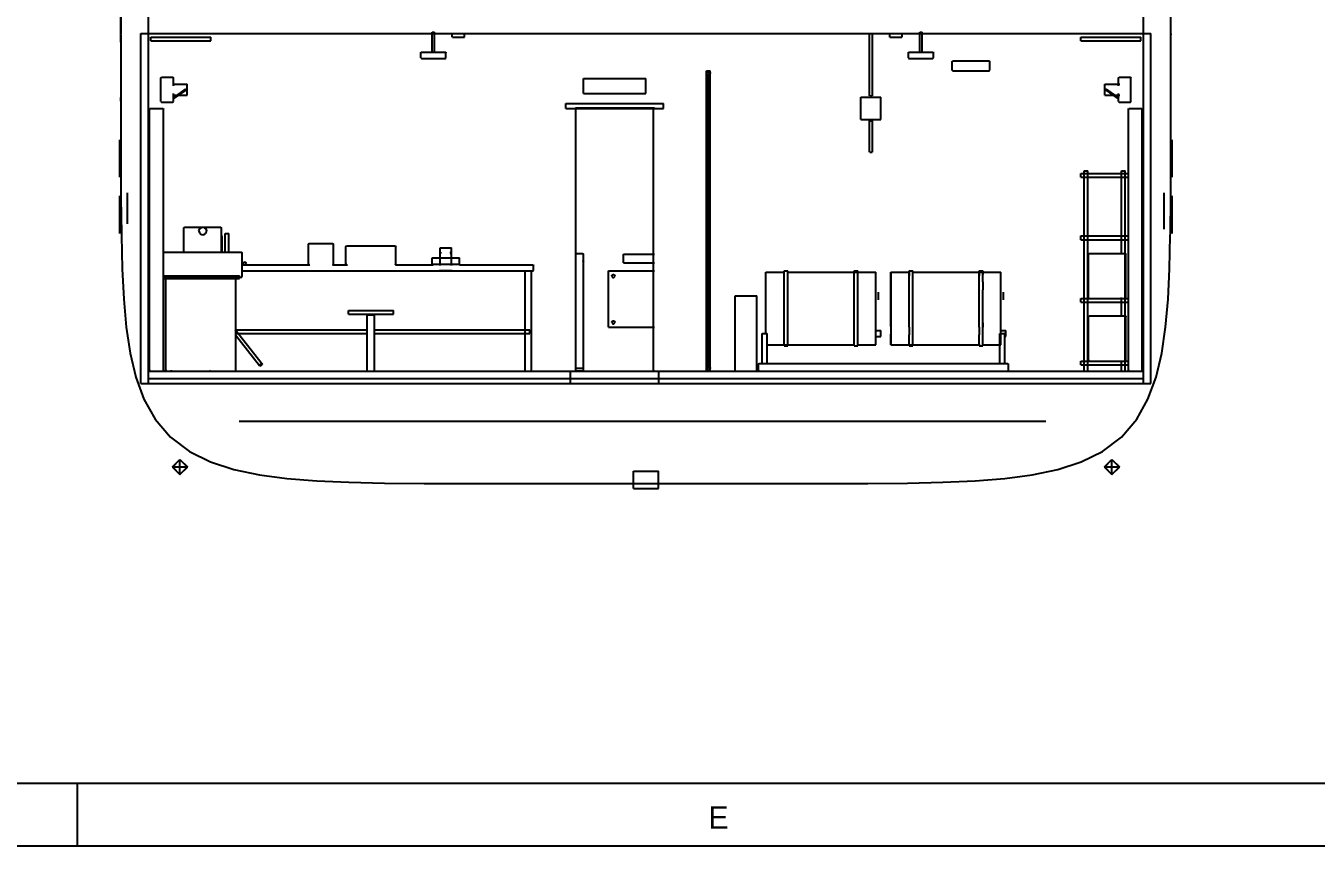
# Model space of a CAD drawing. Extents: x 5 to 836, y 5 to 589.
# Drawn here: x 416.4 to 519.6, y 5 to 70.6 of the extents above; entities that cross this region are included whole.
import ezdxf
from ezdxf.enums import TextEntityAlignment as Align

# ---------------------------------------------------------------- set-up
doc = ezdxf.new("R2010")
doc.units = 0
doc.linetypes.add('DASHED', pattern=[4.5, 3, -1.5])
for name, color, linetype in [('CUT', 7, 'CONTINUOUS'), ('DETAIL', 8, 'CONTINUOUS'), ('FRAME', 7, 'CONTINUOUS'), ('MARKING', 4, 'DASHED'), ('OUTLINE', 7, 'CONTINUOUS'), ('TEXT', 7, 'CONTINUOUS'), ('THIN', 7, 'CONTINUOUS')]:
    doc.layers.add(name, color=color, linetype=linetype)

msp = doc.modelspace()

# ---------------------------------------------------------------- linework, layer by layer
at = {"layer": 'CUT'}
for p, q in [((424, 69.31), (424, 84.01)), ((508, 64.59), (508, 84)), ((426.2, 42), (426.2, 73.88)), ((505.8, 42), (505.8, 73.88)), ((424, 69.31), (424, 64.59)), ((425.6, 42), (425.6, 70)), ((425.6, 70), (506.4, 70)), ((506.4, 42), (506.4, 70)), ((490.5, 67.75), (490.52, 67.78)), ((490.5, 67.06), (490.5, 67.74)), ((490.53, 67.79), (490.56, 67.8)), ((490.56, 67.8), (493.44, 67.8)), ((493.45, 67.8), (493.48, 67.78)), ((493.49, 67.77), (493.5, 67.74)), ((493.5, 67.06), (493.5, 67.74)), ((470.85, 66.8), (470.87, 66.86)), ((470.85, 66.79), (470.87, 66.73)), ((470.87, 66.88), (470.92, 66.92)), ((470.88, 66.72), (470.93, 66.67)), ((470.93, 66.93), (470.99, 66.95)), ((470.94, 66.67), (471, 66.65)), ((471, 66.95), (471.06, 66.93)), ((471.01, 66.65), (471.07, 66.67)), ((471.07, 66.93), (471.12, 66.88)), ((471.08, 66.68), (471.13, 66.73)), ((471.13, 66.88), (471.15, 66.81)), ((471.13, 66.74), (471.15, 66.8)), ((490.5, 67.06), (490.51, 67.03)), ((490.52, 67.02), (490.55, 67)), ((490.56, 67), (493.44, 67)), ((493.44, 67), (493.47, 67.01)), ((493.48, 67.02), (493.5, 67.05)), ((424, 64.59), (424, 60.26)), ((508, 60.26), (508, 64.59)), ((424, 60.26), (424.01, 56.81)), ((507.99, 56.81), (508, 60.26)), ((500.8, 58.5), (500.8, 58.8)), ((500.8, 58.8), (504.6, 58.8)), ((500.8, 58.5), (504.6, 58.5)), ((504.6, 58.5), (504.6, 58.8)), ((424.01, 56.81), (424.04, 54)), ((507.96, 54), (507.99, 56.81)), ((424.04, 54), (424.05, 53.83)), ((424.05, 53.83), (424.11, 51.17)), ((430.25, 54.2), (430.26, 54.26)), ((430.25, 54.19), (430.26, 54.12)), ((430.26, 54.28), (430.29, 54.34)), ((430.27, 54.11), (430.29, 54.05)), ((430.29, 54.35), (430.33, 54.4)), ((430.3, 54.04), (430.34, 53.99)), ((430.34, 54.41), (430.39, 54.45)), ((430.35, 53.98), (430.4, 53.94)), ((430.4, 54.46), (430.46, 54.48)), ((430.41, 53.94), (430.47, 53.91)), ((430.47, 54.49), (430.54, 54.5)), ((430.49, 53.91), (430.55, 53.9)), ((430.55, 54.5), (430.61, 54.49)), ((430.56, 53.9), (430.63, 53.91)), ((430.63, 54.49), (430.69, 54.46)), ((430.64, 53.92), (430.7, 53.94)), ((430.7, 54.46), (430.75, 54.42)), ((430.71, 53.95), (430.76, 53.99)), ((430.76, 54.41), (430.8, 54.36)), ((430.77, 54), (430.81, 54.05)), ((430.81, 54.35), (430.83, 54.29)), ((430.81, 54.06), (430.84, 54.12)), ((430.84, 54.28), (430.85, 54.21)), ((430.84, 54.14), (430.85, 54.2)), ((500.8, 53.5), (500.8, 53.8)), ((500.8, 53.8), (504.6, 53.8)), ((504.6, 53.5), (504.6, 53.8)), ((507.89, 51.17), (507.95, 53.83)), ((507.95, 53.83), (507.96, 54)), ((500.8, 53.5), (504.6, 53.5)), ((427.4, 50.56), (427.4, 52.44)), ((427.41, 52.45), (427.42, 52.48)), ((427.43, 52.49), (427.46, 52.5)), ((427.46, 52.5), (433.64, 52.5)), ((433.65, 52.49), (433.68, 52.48)), ((433.69, 52.47), (433.7, 52.44)), ((433.7, 50.56), (433.7, 52.44)), ((433.78, 51.6), (433.8, 51.66)), ((433.8, 51.66), (433.84, 51.7)), ((433.84, 51.7), (433.9, 51.72)), ((433.9, 51.72), (433.96, 51.7)), ((433.96, 51.7), (434, 51.66)), ((434, 51.66), (434.02, 51.6)), ((501.4, 52.35), (501.42, 52.38)), ((501.4, 48.86), (501.4, 52.34)), ((501.43, 52.39), (501.46, 52.4)), ((501.46, 52.4), (504.34, 52.4)), ((504.35, 52.4), (504.38, 52.38)), ((504.39, 52.37), (504.4, 52.34)), ((504.4, 48.86), (504.4, 52.34)), ((424.11, 51.17), (424.23, 48.74)), ((427.5, 50.4), (427.5, 50.6)), ((427.5, 50.6), (433.5, 50.6)), ((433.5, 50.4), (433.5, 50.6)), ((433.78, 51.6), (433.8, 51.54)), ((433.8, 51.54), (433.84, 51.5)), ((433.84, 51.5), (433.9, 51.48)), ((433.9, 51.48), (433.96, 51.5)), ((433.96, 51.5), (434, 51.54)), ((434, 51.54), (434.02, 51.6)), ((501.39, 50.55), (501.39, 51.05)), ((507.77, 48.74), (507.89, 51.17)), ((427.4, 50.56), (427.41, 50.53)), ((427.42, 50.52), (427.45, 50.51)), ((427.46, 50.5), (433.64, 50.5)), ((427.5, 50.4), (433.5, 50.4)), ((433.64, 50.5), (433.67, 50.51)), ((433.68, 50.52), (433.69, 50.55)), ((424.23, 48.74), (424.43, 46.5)), ((473.13, 49), (474.87, 49)), ((473.13, 43), (473.13, 49)), ((474.87, 43), (474.87, 49)), ((500.8, 48.5), (500.8, 48.8)), ((500.8, 48.8), (504.6, 48.8)), ((501.4, 48.86), (501.41, 48.83)), ((501.42, 48.82), (501.45, 48.8)), ((504.34, 48.8), (504.37, 48.81)), ((504.38, 48.82), (504.4, 48.85)), ((504.6, 48.5), (504.6, 48.8)), ((507.57, 46.5), (507.77, 48.74)), ((500.8, 48.5), (504.6, 48.5)), ((424.43, 46.5), (424.74, 44.43)), ((501.4, 47.35), (501.42, 47.38)), ((501.4, 43.86), (501.4, 47.34)), ((501.43, 47.39), (501.46, 47.4)), ((501.46, 47.4), (504.34, 47.4)), ((504.35, 47.4), (504.38, 47.38)), ((504.39, 47.37), (504.4, 47.34)), ((504.4, 43.86), (504.4, 47.34)), ((507.26, 44.43), (507.57, 46.5)), ((501.39, 45.55), (501.39, 46.05)), ((424.74, 44.43), (425.19, 42.52)), ((506.81, 42.52), (507.26, 44.43)), ((500.8, 43.5), (500.8, 43.8)), ((500.8, 43.8), (504.6, 43.8)), ((500.8, 43.5), (504.6, 43.5)), ((501.4, 43.86), (501.41, 43.83)), ((501.42, 43.82), (501.45, 43.8)), ((504.34, 43.8), (504.37, 43.81)), ((504.38, 43.82), (504.4, 43.85)), ((504.6, 43.5), (504.6, 43.8)), ((425.19, 42.52), (425.84, 40.75)), ((426.2, 43), (505.8, 43)), ((426.2, 42.4), (505.8, 42.4)), ((470.85, 43.2), (470.87, 43.26)), ((470.85, 43.19), (470.87, 43.13)), ((470.87, 43.28), (470.92, 43.32)), ((470.88, 43.12), (470.93, 43.07)), ((470.93, 43.33), (470.99, 43.35)), ((470.94, 43.07), (471, 43.05)), ((471, 43.35), (471.06, 43.33)), ((471.01, 43.05), (471.07, 43.07)), ((471.07, 43.33), (471.12, 43.28)), ((471.08, 43.08), (471.13, 43.13)), ((471.13, 43.28), (471.15, 43.21)), ((471.13, 43.14), (471.15, 43.2)), ((506.16, 40.75), (506.81, 42.52)), ((425.6, 42), (426.2, 42)), ((505.8, 42), (506.4, 42)), ((425.84, 40.75), (426.74, 39.15)), ((505.26, 39.15), (506.16, 40.75)), ((426.74, 39.15), (427.96, 37.72)), ((504.04, 37.72), (505.26, 39.15)), ((427.96, 37.72), (429.48, 36.57)), ((502.52, 36.57), (504.04, 37.72)), ((429.48, 36.57), (431.18, 35.73)), ((500.82, 35.73), (502.52, 36.57)), ((428.12, 35.32), (428.72, 35.92)), ((428.12, 35.32), (428.72, 34.72)), ((428.72, 35.92), (429.32, 35.32)), ((428.72, 34.72), (429.32, 35.32)), ((431.18, 35.73), (433.05, 35.12)), ((433.05, 35.12), (435.09, 34.7)), ((496.91, 34.7), (498.95, 35.12)), ((498.95, 35.12), (500.82, 35.73)), ((502.68, 35.32), (503.28, 35.92)), ((502.68, 35.32), (503.28, 34.72)), ((503.28, 35.92), (503.88, 35.32)), ((503.28, 34.72), (503.88, 35.32)), ((435.09, 34.7), (437.29, 34.41)), ((437.29, 34.41), (439.67, 34.22)), ((439.67, 34.22), (442.25, 34.11)), ((442.25, 34.11), (445.08, 34.04)), ((465, 33.6), (465, 35)), ((465, 35), (467, 35)), ((467, 33.6), (467, 35)), ((486.92, 34.04), (489.75, 34.11)), ((489.75, 34.11), (492.33, 34.22)), ((492.33, 34.22), (494.71, 34.41)), ((494.71, 34.41), (496.91, 34.7)), ((445.08, 34.04), (448.25, 34.01)), ((448.25, 34.01), (451.92, 34)), ((451.92, 34), (456.52, 34)), ((456.52, 34), (475.47, 34)), ((465, 33.6), (467, 33.6)), ((475.48, 34), (480.08, 34)), ((480.08, 34), (483.75, 34.01)), ((483.75, 34.01), (486.92, 34.04))]:
    msp.add_line(p, q, dxfattribs=at)
at = {"layer": 'DETAIL'}
for p, q in [((426.2, 42), (426.2, 73.8)), ((505.8, 42), (505.8, 73.8)), ((425.6, 42), (425.6, 70)), ((425.6, 70), (506.4, 70)), ((426.4, 69.7), (431.2, 69.7)), ((426.4, 69.4), (426.4, 69.7)), ((426.4, 69.4), (431.2, 69.4)), ((431.2, 69.4), (431.2, 69.7)), ((448.9, 70.1), (449.1, 70.1)), ((448.9, 68.5), (448.9, 70.1)), ((449.1, 68.5), (449.1, 70.1)), ((450.52, 69.7), (451.48, 69.7)), ((485.52, 69.7), (486.48, 69.7)), ((487.9, 70.1), (488.1, 70.1)), ((487.9, 68.5), (487.9, 70.1)), ((488.1, 68.5), (488.1, 70.1)), ((500.8, 69.4), (500.8, 69.7)), ((500.8, 69.7), (505.6, 69.7)), ((500.8, 69.4), (505.6, 69.4)), ((505.6, 69.4), (505.6, 69.7)), ((506.4, 42), (506.4, 70)), ((448.9, 68.5), (449.1, 68.5)), ((487.9, 68.5), (488.1, 68.5)), ((470.85, 67), (471.15, 67)), ((470.85, 66.8), (470.87, 66.87)), ((470.85, 66.8), (470.87, 66.72)), ((470.87, 66.87), (470.93, 66.93)), ((470.87, 66.72), (470.93, 66.67)), ((470.93, 66.93), (471, 66.95)), ((470.98, 66.8), (471.02, 66.8)), ((471, 66.95), (471.07, 66.93)), ((471.04, 66.66), (471.07, 66.67)), ((471.07, 66.93), (471.13, 66.87)), ((471.07, 66.67), (471.13, 66.72)), ((471.13, 66.87), (471.15, 66.8)), ((471.13, 66.72), (471.15, 66.8)), ((429.16, 65.5), (429.17, 65.52)), ((429.16, 65.5), (429.17, 65.48)), ((429.17, 65.52), (429.18, 65.53)), ((429.17, 65.48), (429.18, 65.47)), ((429.18, 65.53), (429.2, 65.54)), ((429.18, 65.47), (429.2, 65.46)), ((429.2, 65.54), (429.22, 65.53)), ((429.2, 65.46), (429.22, 65.47)), ((429.22, 65.53), (429.23, 65.52)), ((429.22, 65.47), (429.23, 65.48)), ((429.23, 65.52), (429.24, 65.5)), ((429.23, 65.48), (429.24, 65.5)), ((429.3, 65.07), (429.3, 65.93)), ((502.7, 65.07), (502.7, 65.93)), ((502.76, 65.5), (502.77, 65.52)), ((502.76, 65.5), (502.77, 65.48)), ((502.76, 65.48), (502.78, 65.47)), ((502.77, 65.52), (502.78, 65.53)), ((502.78, 65.53), (502.8, 65.54)), ((502.78, 65.47), (502.8, 65.46)), ((502.8, 65.54), (502.82, 65.53)), ((502.8, 65.5), (502.81, 65.52)), ((502.8, 65.46), (502.82, 65.47)), ((502.82, 65.53), (502.83, 65.52)), ((502.82, 65.47), (502.83, 65.48)), ((502.83, 65.52), (502.84, 65.5)), ((502.83, 65.48), (502.84, 65.5)), ((459.6, 64.4), (467.4, 64.4)), ((459.6, 64), (459.6, 64.4)), ((459.6, 64), (467.4, 64)), ((467.4, 64), (467.4, 64.4)), ((471.03, 65.02), (471.04, 65)), ((471.03, 64.98), (471.04, 65)), ((483.2, 64.9), (484.8, 64.9)), ((483.9, 65), (484.1, 65)), ((503.79, 64.78), (503.8, 64.8)), ((471.03, 63.02), (471.04, 63)), ((471.03, 62.98), (471.04, 63)), ((483.2, 63.1), (484.8, 63.1)), ((483.9, 63), (484.1, 63)), ((471.03, 61.02), (471.04, 61)), ((471.03, 60.98), (471.04, 61)), ((483.9, 60.5), (484.1, 60.5)), ((471.03, 59.02), (471.04, 59)), ((471.03, 58.98), (471.04, 59)), ((501.05, 59), (501.35, 59)), ((504.05, 59), (504.35, 59)), ((500.8, 58.5), (500.8, 58.8)), ((500.8, 58.8), (501.08, 58.8)), ((500.8, 58.5), (501.08, 58.5)), ((501.28, 58.8), (504.12, 58.8)), ((501.28, 58.5), (504.12, 58.5)), ((504.25, 58.8), (504.6, 58.8)), ((504.25, 58.5), (504.6, 58.5)), ((504.6, 58.5), (504.6, 58.8)), ((471.03, 57.02), (471.04, 57)), ((471.03, 56.98), (471.04, 57)), ((471.03, 55.02), (471.04, 55)), ((471.03, 54.98), (471.04, 55)), ((430.25, 54.2), (430.26, 54.28)), ((430.25, 54.2), (430.26, 54.12)), ((430.26, 54.28), (430.29, 54.35)), ((430.26, 54.12), (430.29, 54.05)), ((430.29, 54.35), (430.34, 54.41)), ((430.29, 54.05), (430.34, 53.99)), ((430.34, 54.41), (430.4, 54.46)), ((430.34, 53.99), (430.4, 53.94)), ((430.4, 54.46), (430.47, 54.49)), ((430.4, 53.94), (430.47, 53.91)), ((430.47, 54.49), (430.55, 54.5)), ((430.47, 53.91), (430.55, 53.9)), ((430.55, 54.5), (430.63, 54.49)), ((430.55, 53.9), (430.63, 53.91)), ((430.63, 54.49), (430.7, 54.46)), ((430.63, 53.91), (430.7, 53.94)), ((430.7, 54.46), (430.76, 54.41)), ((430.7, 53.94), (430.76, 53.99)), ((430.76, 54.41), (430.81, 54.35)), ((430.76, 53.99), (430.81, 54.05)), ((430.81, 54.35), (430.84, 54.28)), ((430.81, 54.05), (430.84, 54.12)), ((430.84, 54.28), (430.85, 54.2)), ((430.84, 54.12), (430.85, 54.2)), ((432.1, 52.43), (432.1, 53.8)), ((432.35, 52.43), (432.35, 54)), ((432.65, 52.43), (432.65, 54)), ((500.8, 53.5), (500.8, 53.8)), ((500.8, 53.8), (501.08, 53.8)), ((501.28, 53.8), (504.12, 53.8)), ((504.25, 53.8), (504.6, 53.8)), ((504.6, 53.5), (504.6, 53.8)), ((449.55, 51.44), (449.55, 52.85)), ((450.45, 51.44), (450.45, 52.85)), ((471.03, 53.02), (471.04, 53)), ((471.03, 52.98), (471.04, 53)), ((500.8, 53.5), (501.08, 53.5)), ((501.28, 53.5), (504.12, 53.5)), ((504.25, 53.5), (504.6, 53.5)), ((433.78, 51.6), (433.8, 51.66)), ((433.8, 51.66), (433.84, 51.7)), ((433.84, 51.7), (433.9, 51.72)), ((433.9, 51.72), (433.96, 51.7)), ((433.96, 51.7), (434, 51.66)), ((434, 51.66), (434.02, 51.6)), ((449.6, 52.4), (449.6, 52.5)), ((450.33, 52.5), (450.4, 52.5)), ((450.33, 52.4), (450.4, 52.4)), ((450.4, 52.4), (450.4, 52.5)), ((427.5, 50.4), (427.5, 50.6)), ((427.5, 50.6), (433.5, 50.6)), ((433.5, 50.4), (433.5, 50.6)), ((433.78, 51.6), (433.8, 51.54)), ((433.8, 51.54), (433.84, 51.5)), ((433.84, 51.5), (433.9, 51.48)), ((433.9, 51.48), (433.96, 51.5)), ((433.96, 51.5), (434, 51.54)), ((434, 51.54), (434.02, 51.6)), ((449.55, 51.05), (449.55, 51.08)), ((450.45, 51.05), (450.45, 51.08)), ((456.35, 51), (456.85, 51)), ((463, 51), (466.7, 51)), ((463, 46.5), (463, 51)), ((463.28, 50.63), (463.3, 50.66)), ((463.28, 50.6), (463.28, 50.63)), ((463.28, 50.6), (463.28, 50.57)), ((463.3, 50.66), (463.32, 50.68)), ((463.32, 50.68), (463.34, 50.7)), ((463.34, 50.7), (463.37, 50.72)), ((463.37, 50.72), (463.4, 50.72)), ((463.4, 50.72), (463.43, 50.72)), ((463.43, 50.72), (463.46, 50.7)), ((463.46, 50.7), (463.48, 50.68)), ((463.48, 50.68), (463.5, 50.66)), ((463.5, 50.66), (463.52, 50.63)), ((463.52, 50.63), (463.52, 50.6)), ((463.52, 50.57), (463.52, 50.6)), ((471.03, 51.02), (471.04, 51)), ((471.03, 50.98), (471.04, 51)), ((475.6, 45.95), (475.6, 50.9)), ((477.05, 45), (477.05, 51)), ((477.35, 45), (477.35, 51)), ((482.65, 45), (482.65, 51)), ((482.95, 45), (482.95, 51)), ((484.4, 45.1), (484.4, 50.9)), ((485.6, 46.55), (485.6, 50.9)), ((487.05, 46.5), (487.05, 51)), ((487.35, 45), (487.35, 51)), ((492.65, 46.5), (492.65, 51)), ((492.95, 50.12), (492.95, 51)), ((494.4, 45.1), (494.4, 50.9)), ((427.5, 50.4), (433.5, 50.4)), ((463.28, 50.57), (463.3, 50.54)), ((463.3, 50.54), (463.32, 50.52)), ((463.32, 50.52), (463.34, 50.5)), ((463.34, 50.5), (463.37, 50.48)), ((463.37, 50.48), (463.4, 50.48)), ((463.4, 50.48), (463.43, 50.48)), ((463.43, 50.48), (463.46, 50.5)), ((463.46, 50.5), (463.48, 50.52)), ((463.48, 50.52), (463.5, 50.54)), ((463.5, 50.54), (463.52, 50.57)), ((492.95, 50.12), (492.95, 49.5)), ((471.03, 49.02), (471.04, 49)), ((471.03, 48.98), (471.04, 49)), ((473.13, 49), (474.87, 49)), ((492.95, 45), (492.95, 49.5)), ((500.8, 48.5), (500.8, 48.8)), ((500.8, 48.8), (501.08, 48.8)), ((501.28, 48.8), (504.12, 48.8)), ((504.25, 48.8), (504.6, 48.8)), ((504.6, 48.5), (504.6, 48.8)), ((442.2, 47.85), (445.8, 47.85)), ((442.2, 47.55), (445.8, 47.55)), ((443.7, 47.5), (444.3, 47.5)), ((500.8, 48.5), (501.08, 48.5)), ((501.28, 48.5), (504.12, 48.5)), ((504.25, 48.5), (504.6, 48.5)), ((463, 46.5), (466.7, 46.5)), ((463.28, 46.93), (463.3, 46.96)), ((463.28, 46.9), (463.28, 46.93)), ((463.28, 46.9), (463.28, 46.87)), ((463.28, 46.87), (463.3, 46.84)), ((463.3, 46.96), (463.32, 46.98)), ((463.3, 46.84), (463.32, 46.82)), ((463.32, 46.98), (463.34, 47)), ((463.32, 46.82), (463.34, 46.8)), ((463.34, 47), (463.37, 47.02)), ((463.34, 46.8), (463.37, 46.78)), ((463.37, 47.02), (463.4, 47.02)), ((463.37, 46.78), (463.4, 46.78)), ((463.4, 47.02), (463.43, 47.02)), ((463.4, 46.78), (463.43, 46.78)), ((463.43, 47.02), (463.46, 47)), ((463.43, 46.78), (463.46, 46.8)), ((463.46, 47), (463.48, 46.98)), ((463.46, 46.8), (463.48, 46.82)), ((463.48, 46.98), (463.5, 46.96)), ((463.48, 46.82), (463.5, 46.84)), ((463.5, 46.96), (463.52, 46.93)), ((463.5, 46.84), (463.52, 46.87)), ((463.52, 46.93), (463.52, 46.9)), ((463.52, 46.87), (463.52, 46.9)), ((471.03, 47.02), (471.04, 47)), ((471.03, 46.98), (471.04, 47)), ((485.6, 46.55), (485.6, 45.95)), ((487.05, 46.5), (487.05, 45.88)), ((492.65, 46.5), (492.65, 45.88)), ((433.14, 46.3), (443.77, 46.3)), ((433.28, 46), (443.77, 46)), ((444.26, 46.3), (456.72, 46.3)), ((444.26, 46), (456.72, 46)), ((456.72, 46), (456.72, 46.3)), ((475.3, 46), (475.7, 46)), ((484.8, 45.76), (484.8, 46.24)), ((485.6, 45.1), (485.6, 45.95)), ((487.05, 45), (487.05, 45.88)), ((492.65, 45), (492.65, 45.88)), ((494.3, 46), (494.7, 46)), ((494.8, 45.76), (494.8, 46.24)), ((460.4, 44.6), (460.4, 45)), ((471.03, 45.02), (471.04, 45)), ((471.03, 44.98), (471.04, 45)), ((435.1, 43.46), (435.13, 43.5)), ((435.1, 43.46), (435.1, 43.43)), ((435.1, 43.43), (435.13, 43.42)), ((435.13, 43.5), (435.17, 43.54)), ((435.13, 43.42), (435.18, 43.43)), ((435.17, 43.54), (435.22, 43.57)), ((435.18, 43.43), (435.23, 43.46)), ((435.22, 43.57), (435.27, 43.58)), ((435.23, 43.46), (435.27, 43.5)), ((435.27, 43.58), (435.3, 43.57)), ((435.27, 43.5), (435.3, 43.54)), ((435.3, 43.57), (435.3, 43.54)), ((475.3, 43.6), (475.7, 43.6)), ((494.3, 43.6), (494.7, 43.6)), ((500.8, 43.5), (500.8, 43.8)), ((500.8, 43.8), (501.08, 43.8)), ((500.8, 43.5), (501.08, 43.5)), ((501.28, 43.8), (504.12, 43.8)), ((501.28, 43.5), (504.12, 43.5)), ((504.25, 43.8), (504.6, 43.8)), ((504.25, 43.5), (504.6, 43.5)), ((504.6, 43.5), (504.6, 43.8)), ((426.2, 43), (426.27, 43)), ((426.2, 42.4), (426.27, 42.4)), ((427.55, 43), (428.05, 43)), ((443.7, 43), (444.3, 43)), ((456.35, 43), (456.85, 43)), ((459.84, 43), (467.12, 43)), ((459.84, 42.4), (467.12, 42.4)), ((460.37, 43.22), (461, 43.22)), ((460.37, 43.02), (461, 43.02)), ((461, 43.02), (461, 43.22)), ((470.85, 43.2), (470.87, 43.27)), ((470.85, 43.2), (470.87, 43.12)), ((470.85, 43), (471.15, 43)), ((470.87, 43.27), (470.93, 43.33)), ((470.87, 43.12), (470.93, 43.07)), ((470.93, 43.07), (471, 43.05)), ((470.98, 43.2), (471.02, 43.2)), ((471, 43.05), (471.07, 43.07)), ((471.04, 43.34), (471.07, 43.33)), ((471.07, 43.33), (471.13, 43.27)), ((471.07, 43.07), (471.13, 43.12)), ((471.13, 43.27), (471.15, 43.2)), ((471.13, 43.12), (471.15, 43.2)), ((473.13, 43), (474.87, 43)), ((501.05, 43), (501.35, 43)), ((504.05, 43), (504.35, 43)), ((425.6, 42), (506.4, 42)), ((428.12, 35.33), (428.72, 35.93)), ((428.12, 35.33), (428.72, 35.93)), ((428.12, 35.33), (428.72, 34.73)), ((428.12, 35.33), (429.32, 35.33)), ((428.12, 35.33), (428.72, 34.73)), ((428.72, 35.93), (429.32, 35.33)), ((428.72, 34.73), (428.72, 35.93)), ((428.72, 35.93), (429.32, 35.33)), ((428.72, 34.73), (429.32, 35.33)), ((428.72, 34.73), (429.32, 35.33)), ((502.68, 35.33), (503.28, 35.93)), ((502.68, 35.33), (503.28, 35.93)), ((502.68, 35.33), (503.88, 35.33)), ((502.68, 35.33), (503.28, 34.73)), ((502.68, 35.32), (503.28, 34.72)), ((503.28, 35.93), (503.88, 35.33)), ((503.28, 34.73), (503.28, 35.93)), ((503.28, 35.93), (503.88, 35.33)), ((503.28, 34.73), (503.88, 35.33)), ((503.28, 34.73), (503.88, 35.33)), ((465, 33.6), (465, 35)), ((465, 35), (467, 35)), ((467, 33.6), (467, 35)), ((465, 33.6), (467, 33.6))]:
    msp.add_line(p, q, dxfattribs=at)
at = {"layer": 'FRAME'}
msp.add_line((831, 10), (10, 10), dxfattribs=at)
at = {"layer": 'MARKING'}
for p, q in [((423.91, 54), (423.91, 63)), ((508.09, 54), (508.09, 63)), ((424.53, 54.76), (424.53, 57.25)), ((507.47, 54.34), (507.47, 57.25)), ((448.9, 51.55), (448.9, 52.05)), ((448.9, 52.05), (451.1, 52.05)), ((451.1, 51.55), (451.1, 52.05)), ((464.2, 51.65), (464.2, 52.35)), ((464.2, 52.35), (466.69, 52.35)), ((464.2, 51.65), (466.69, 51.65)), ((448.9, 51.55), (451.1, 51.55)), ((501.39, 50.55), (501.39, 51.05)), ((484.6, 48.7), (484.6, 49.3)), ((494.6, 48.7), (494.6, 49.3)), ((501.39, 45.55), (501.39, 46.05))]:
    msp.add_line(p, q, dxfattribs=at)
at = {"layer": 'OUTLINE'}
for p, q in [((424, 71.56), (424, 69.97)), ((508, 69.97), (508, 71.56)), ((424, 69.89), (424, 69.97)), ((424, 69.89), (424, 64.87)), ((426.2, 69.94), (426.22, 69.98)), ((426.2, 42.06), (426.2, 69.94)), ((426.22, 69.98), (426.26, 70)), ((426.26, 70), (459.9, 70)), ((450.5, 69.7), (450.5, 70)), ((451.5, 69.7), (451.5, 70)), ((459.9, 70), (459.94, 69.98)), ((459.94, 69.98), (459.96, 69.94)), ((459.96, 69.94), (459.98, 69.98)), ((459.98, 69.98), (460.02, 70)), ((460.02, 70), (466.98, 70)), ((466.98, 70), (467.02, 69.98)), ((467.02, 69.98), (467.04, 69.94)), ((467.04, 69.94), (467.06, 69.98)), ((467.06, 69.98), (467.1, 70)), ((467.1, 70), (505.74, 70)), ((483.88, 65), (483.88, 70)), ((484.12, 65), (484.12, 70)), ((485.5, 69.7), (485.5, 70)), ((486.5, 69.7), (486.5, 70)), ((505.74, 70), (505.78, 69.98)), ((505.78, 69.98), (505.8, 69.94)), ((505.8, 42.06), (505.8, 69.94)), ((508, 69.97), (508, 69.89)), ((508, 65.76), (508, 69.89)), ((508, 64.59), (508, 69.81)), ((448, 68.45), (448.01, 68.49)), ((448, 68.05), (448, 68.45)), ((448.01, 68.49), (448.05, 68.5)), ((448.05, 68.5), (449.95, 68.5)), ((449.95, 68.5), (449.99, 68.49)), ((449.99, 68.49), (450, 68.45)), ((450, 68.05), (450, 68.45)), ((487, 68.45), (487.01, 68.49)), ((487, 68.05), (487, 68.45)), ((487.01, 68.49), (487.05, 68.5)), ((487.05, 68.5), (488.95, 68.5)), ((488.95, 68.5), (488.99, 68.49)), ((488.99, 68.49), (489, 68.45)), ((489, 68.05), (489, 68.45)), ((448, 68.05), (448.01, 68.01)), ((448.01, 68.01), (448.05, 68)), ((448.05, 68), (449.95, 68)), ((449.95, 68), (449.99, 68.01)), ((449.99, 68.01), (450, 68.05)), ((487, 68.05), (487.01, 68.01)), ((487.01, 68.01), (487.05, 68)), ((487.05, 68), (488.95, 68)), ((488.95, 68), (488.99, 68.01)), ((488.99, 68.01), (489, 68.05)), ((490.5, 67.74), (490.52, 67.78)), ((490.5, 67.06), (490.5, 67.74)), ((490.52, 67.78), (490.56, 67.8)), ((490.56, 67.8), (493.44, 67.8)), ((493.44, 67.8), (493.48, 67.78)), ((493.48, 67.78), (493.5, 67.74)), ((493.5, 67.06), (493.5, 67.74)), ((427.2, 66.44), (427.22, 66.48)), ((427.2, 64.56), (427.2, 66.44)), ((427.22, 66.48), (427.26, 66.5)), ((427.26, 66.5), (428.14, 66.5)), ((428.14, 66.5), (428.18, 66.48)), ((428.18, 66.48), (428.2, 66.44)), ((428.2, 65.81), (428.2, 66.44)), ((461, 65.2), (461, 66.4)), ((461, 66.4), (466, 66.4)), ((466, 65.2), (466, 66.4)), ((470.85, 43), (470.85, 67)), ((470.96, 43.2), (470.96, 66.8)), ((471.04, 43.2), (471.04, 66.8)), ((471.15, 43), (471.15, 67)), ((490.5, 67.06), (490.52, 67.02)), ((490.52, 67.02), (490.56, 67)), ((490.56, 67), (493.44, 67)), ((493.44, 67), (493.48, 67.02)), ((493.48, 67.02), (493.5, 67.06)), ((503.8, 66.44), (503.82, 66.48)), ((503.8, 65.81), (503.8, 66.44)), ((503.82, 66.48), (503.86, 66.5)), ((503.86, 66.5), (504.74, 66.5)), ((504.74, 66.5), (504.78, 66.48)), ((504.78, 66.48), (504.8, 66.44)), ((504.8, 64.56), (504.8, 66.44)), ((428.18, 65.95), (429.3, 65.95)), ((428.18, 64.83), (429.18, 65.53)), ((428.18, 65.05), (429.3, 65.05)), ((428.2, 64.56), (428.2, 65.19)), ((428.22, 64.77), (429.22, 65.47)), ((461, 65.2), (466, 65.2)), ((502.7, 65.95), (503.9, 65.95)), ((502.7, 65.05), (503.9, 65.05)), ((502.78, 65.47), (502.81, 65.52)), ((502.78, 65.47), (503.78, 64.77)), ((502.82, 65.53), (503.82, 64.83)), ((503.8, 64.56), (503.8, 65.19)), ((424, 64.59), (424, 64.87)), ((426.32, 63.98), (426.36, 64)), ((426.36, 64), (427.34, 64)), ((427.2, 64.56), (427.22, 64.52)), ((427.22, 64.52), (427.26, 64.5)), ((427.26, 64.5), (428.14, 64.5)), ((427.34, 64), (427.38, 63.98)), ((428.14, 64.5), (428.18, 64.52)), ((428.18, 64.83), (428.22, 64.77)), ((428.18, 64.52), (428.2, 64.56)), ((460.34, 64), (460.38, 63.98)), ((460.37, 64.04), (466.7, 64.04)), ((466.62, 63.98), (466.66, 64)), ((466.66, 64), (466.73, 64)), ((483.2, 63.1), (483.2, 64.9)), ((484.8, 63.1), (484.8, 64.9)), ((503.78, 64.77), (503.82, 64.83)), ((503.8, 64.56), (503.82, 64.52)), ((503.82, 64.52), (503.86, 64.5)), ((503.86, 64.5), (504.74, 64.5)), ((504.62, 63.98), (504.66, 64)), ((504.66, 64), (505.64, 64)), ((504.74, 64.5), (504.78, 64.52)), ((504.78, 64.52), (504.8, 64.56)), ((505.64, 64), (505.68, 63.98)), ((426.3, 63.94), (426.32, 63.98)), ((426.3, 43.06), (426.3, 63.94)), ((427.38, 63.98), (427.4, 63.94)), ((427.4, 43.06), (427.4, 63.94)), ((460.38, 63.98), (460.4, 63.94)), ((460.4, 43.06), (460.4, 63.94)), ((466.6, 63.94), (466.62, 63.98)), ((466.6, 43.06), (466.6, 63.94)), ((483.88, 60.5), (483.88, 63)), ((484.12, 60.5), (484.12, 63)), ((504.6, 63.94), (504.62, 63.98)), ((504.6, 43.06), (504.6, 63.94)), ((505.68, 63.98), (505.7, 63.94)), ((505.7, 43.06), (505.7, 63.94)), ((501.05, 43), (501.05, 59)), ((501.35, 43), (501.35, 59)), ((504.05, 52.36), (504.05, 59)), ((504.35, 43), (504.35, 59)), ((429.05, 54.44), (429.07, 54.48)), ((429.05, 52.56), (429.05, 54.44)), ((429.07, 54.48), (429.11, 54.5)), ((429.11, 54.5), (431.99, 54.5)), ((431.96, 53.8), (432.1, 53.8)), ((431.99, 54.5), (432.03, 54.48)), ((432.03, 54.48), (432.05, 54.44)), ((432.05, 52.56), (432.05, 54.44)), ((432.35, 54), (432.65, 54)), ((439, 53.14), (439.02, 53.18)), ((439, 51.56), (439, 53.14)), ((439.02, 53.18), (439.06, 53.2)), ((439.06, 53.2), (440.94, 53.2)), ((440.94, 53.2), (440.98, 53.18)), ((440.98, 53.18), (441, 53.14)), ((441, 51.56), (441, 53.14)), ((442, 52.94), (442.02, 52.98)), ((442, 51.56), (442, 52.94)), ((442.02, 52.98), (442.06, 53)), ((442.06, 53), (445.94, 53)), ((445.94, 53), (445.98, 52.98)), ((445.98, 52.98), (446, 52.94)), ((446, 51.56), (446, 52.94)), ((449.55, 52.85), (450.45, 52.85)), ((427.4, 52.44), (427.42, 52.48)), ((427.42, 52.48), (427.46, 52.5)), ((427.46, 52.5), (433.64, 52.5)), ((429.05, 52.56), (429.07, 52.52)), ((429.07, 52.52), (429.11, 52.5)), ((431.99, 52.5), (432.03, 52.52)), ((432.03, 52.52), (432.05, 52.56)), ((433.64, 52.5), (433.68, 52.48)), ((433.68, 52.48), (433.7, 52.44)), ((433.7, 50.56), (433.7, 52.44)), ((460.38, 52.4), (460.94, 52.4)), ((460.94, 52.4), (460.98, 52.38)), ((460.94, 51.8), (460.98, 51.82)), ((460.94, 51.8), (460.98, 51.78)), ((460.98, 52.38), (461, 52.34)), ((460.98, 51.82), (461, 51.86)), ((460.98, 51.78), (461, 51.74)), ((461, 51.86), (461, 52.34)), ((461, 43.06), (461, 51.74)), ((501.4, 52.34), (501.42, 52.38)), ((501.4, 48.86), (501.4, 52.34)), ((501.42, 52.38), (501.46, 52.4)), ((501.46, 52.4), (504.34, 52.4)), ((504.34, 52.4), (504.38, 52.38)), ((504.38, 52.38), (504.4, 52.34)), ((504.4, 48.86), (504.4, 52.34)), ((433.67, 51.5), (439.13, 51.5)), ((433.67, 51), (456.39, 51)), ((439, 51.56), (439.02, 51.52)), ((439.02, 51.52), (439.06, 51.5)), ((440.94, 51.5), (440.98, 51.52)), ((440.94, 51.5), (442.13, 51.5)), ((440.98, 51.52), (441, 51.56)), ((442, 51.56), (442.02, 51.52)), ((442.02, 51.52), (442.06, 51.5)), ((445.94, 51.5), (445.98, 51.52)), ((445.97, 51.5), (448.98, 51.5)), ((445.98, 51.52), (446, 51.56)), ((449.55, 51.05), (450.45, 51.05)), ((451.08, 51.5), (456.95, 51.5)), ((456.35, 43), (456.35, 51)), ((456.74, 51), (456.95, 51)), ((456.85, 43), (456.85, 51)), ((456.95, 51.5), (456.99, 51.49)), ((456.95, 51), (456.99, 51.01)), ((456.99, 51.49), (457, 51.45)), ((456.99, 51.01), (457, 51.05)), ((457, 51.05), (457, 51.45)), ((475.6, 50.9), (477.07, 50.9)), ((477.05, 51), (477.35, 51)), ((477.28, 50.9), (484.4, 50.9)), ((482.65, 51), (482.95, 51)), ((485.6, 50.9), (487.07, 50.9)), ((485.6, 50.8), (485.6, 45.2)), ((485.6, 47.25), (485.6, 50.8)), ((487.05, 51), (487.35, 51)), ((487.05, 50.42), (487.05, 50.9)), ((487.05, 50.9), (487.05, 50.62)), ((487.28, 50.9), (494.4, 50.9)), ((492.65, 51), (492.95, 51)), ((492.65, 50.42), (492.65, 50.9)), ((492.65, 50.9), (492.65, 50.62)), ((492.95, 50.87), (492.95, 51)), ((492.95, 51), (492.95, 50.73)), ((427.4, 50.56), (427.42, 50.52)), ((427.42, 50.52), (427.46, 50.5)), ((427.46, 50.5), (433.64, 50.5)), ((427.6, 50.44), (427.62, 50.48)), ((427.6, 43.06), (427.6, 50.44)), ((427.62, 50.48), (427.66, 50.5)), ((433.14, 50.5), (433.18, 50.48)), ((433.18, 50.48), (433.2, 50.44)), ((433.2, 43.06), (433.2, 50.44)), ((433.64, 50.5), (433.68, 50.52)), ((433.68, 50.52), (433.7, 50.56)), ((492.95, 49.91), (492.95, 49.5)), ((487.05, 47.22), (487.05, 49.32)), ((492.65, 47.22), (492.65, 49.32)), ((492.95, 48.73), (492.95, 49.5)), ((501.4, 48.86), (501.42, 48.82)), ((501.42, 48.82), (501.46, 48.8)), ((501.46, 48.8), (504.34, 48.8)), ((504.05, 47.33), (504.05, 48.87)), ((504.34, 48.8), (504.38, 48.82)), ((504.38, 48.82), (504.4, 48.86)), ((442.2, 47.55), (442.2, 47.85)), ((443.7, 43), (443.7, 47.5)), ((444.3, 43), (444.3, 47.5)), ((445.8, 47.55), (445.8, 47.85)), ((492.95, 46.5), (492.95, 47.27)), ((492.95, 46.85), (492.95, 46.5)), ((501.4, 47.34), (501.42, 47.38)), ((501.4, 43.86), (501.4, 47.34)), ((501.42, 47.38), (501.46, 47.4)), ((501.46, 47.4), (504.34, 47.4)), ((504.34, 47.4), (504.38, 47.38)), ((504.38, 47.38), (504.4, 47.34)), ((504.4, 43.86), (504.4, 47.34)), ((433.14, 46.31), (435.3, 43.57)), ((433.17, 45.89), (435.1, 43.43)), ((475.3, 43.6), (475.3, 46)), ((475.7, 43.6), (475.7, 46)), ((484.33, 46.25), (484.8, 46.25)), ((484.33, 45.75), (484.8, 45.75)), ((485.6, 45.2), (485.6, 45.95)), ((487.05, 46.3), (487.05, 45.88)), ((492.65, 46.3), (492.65, 45.88)), ((494.3, 43.6), (494.3, 46)), ((494.33, 46.25), (494.8, 46.25)), ((494.67, 45.75), (494.8, 45.75)), ((494.7, 43.6), (494.7, 46)), ((475.67, 45.1), (482.72, 45.1)), ((477.05, 45), (477.35, 45)), ((482.65, 45), (482.95, 45)), ((482.86, 45.1), (484.4, 45.1)), ((485.6, 45.1), (492.72, 45.1)), ((487.05, 45.1), (487.05, 45.17)), ((487.05, 45.17), (487.05, 45.1)), ((487.05, 45), (487.35, 45)), ((492.65, 45.1), (492.65, 45.17)), ((492.65, 45.17), (492.65, 45.1)), ((492.65, 45), (492.95, 45)), ((492.86, 45.1), (494.4, 45.1)), ((475, 43.54), (475.02, 43.58)), ((475, 43.06), (475, 43.54)), ((475.02, 43.58), (475.06, 43.6)), ((475.06, 43.6), (475.41, 43.6)), ((475.69, 43.6), (494.38, 43.6)), ((494.66, 43.6), (494.94, 43.6)), ((494.94, 43.6), (494.98, 43.58)), ((494.98, 43.58), (495, 43.54)), ((495, 43.06), (495, 43.54)), ((501.4, 43.86), (501.42, 43.82)), ((501.42, 43.82), (501.46, 43.8)), ((501.46, 43.8), (504.34, 43.8)), ((504.05, 43), (504.05, 43.84)), ((504.34, 43.8), (504.38, 43.82)), ((504.38, 43.82), (504.4, 43.86)), ((426.3, 43.06), (426.32, 43.02)), ((426.32, 43.02), (426.36, 43)), ((426.36, 43), (427.34, 43)), ((427.34, 43), (427.38, 43.02)), ((427.38, 43.02), (427.4, 43.06)), ((427.4, 43.06), (427.42, 43.02)), ((427.42, 43.02), (427.46, 43)), ((427.46, 43), (433.14, 43)), ((427.55, 43), (427.55, 43.07)), ((427.6, 43.06), (427.62, 43.02)), ((427.62, 43.02), (427.66, 43)), ((428.05, 43), (428.05, 43.07)), ((431.14, 43), (431.18, 43.02)), ((431.18, 43.02), (431.2, 43.06)), ((433.14, 43), (433.18, 43.02)), ((433.18, 43.02), (433.2, 43.06)), ((459.86, 43), (460.34, 43)), ((459.96, 42.06), (459.96, 43.04)), ((460.34, 43), (460.38, 43.02)), ((460.38, 43.02), (460.4, 43.06)), ((460.94, 43), (460.98, 43.02)), ((460.98, 43.02), (461, 43.06)), ((466.6, 43.06), (466.62, 43.02)), ((466.62, 43.02), (466.66, 43)), ((466.66, 43), (467.07, 43)), ((467.04, 42.06), (467.04, 43.04)), ((475, 43.06), (475.02, 43.02)), ((475.02, 43.02), (475.06, 43)), ((475.06, 43), (494.94, 43)), ((494.94, 43), (494.98, 43.02)), ((494.98, 43.02), (495, 43.06)), ((504.6, 43.06), (504.62, 43.02)), ((504.62, 43.02), (504.66, 43)), ((504.66, 43), (505.64, 43)), ((505.64, 43), (505.68, 43.02)), ((505.68, 43.02), (505.7, 43.06)), ((426.2, 42.06), (426.22, 42.02)), ((426.22, 42.02), (426.26, 42)), ((426.26, 42), (459.9, 42)), ((459.9, 42), (459.94, 42.02)), ((459.94, 42.02), (459.96, 42.06)), ((467.04, 42.06), (467.06, 42.02)), ((467.06, 42.02), (467.1, 42)), ((467.1, 42), (505.74, 42)), ((505.74, 42), (505.78, 42.02)), ((505.78, 42.02), (505.8, 42.06)), ((433.46, 39), (497.98, 39)), ((448.25, 34.01), (451.92, 34)), ((451.92, 34), (456.52, 34)), ((456.52, 34), (475.47, 34)), ((475.48, 34), (480.08, 34)), ((480.08, 34), (483.75, 34.01))]:
    msp.add_line(p, q, dxfattribs=at)
at = {"layer": 'THIN'}
for p, q in [((420.5, 10), (420.5, 5)), ((836, 5), (5, 5))]:
    msp.add_line(p, q, dxfattribs=at)

# ---------------------------------------------------------------- texts
at = {"layer": 'TEXT'}
msp.add_text('E', height=1.8, dxfattribs=at).set_placement((471.81, 6.4), align=Align.CENTER)

doc.saveas('drawing.dxf')
